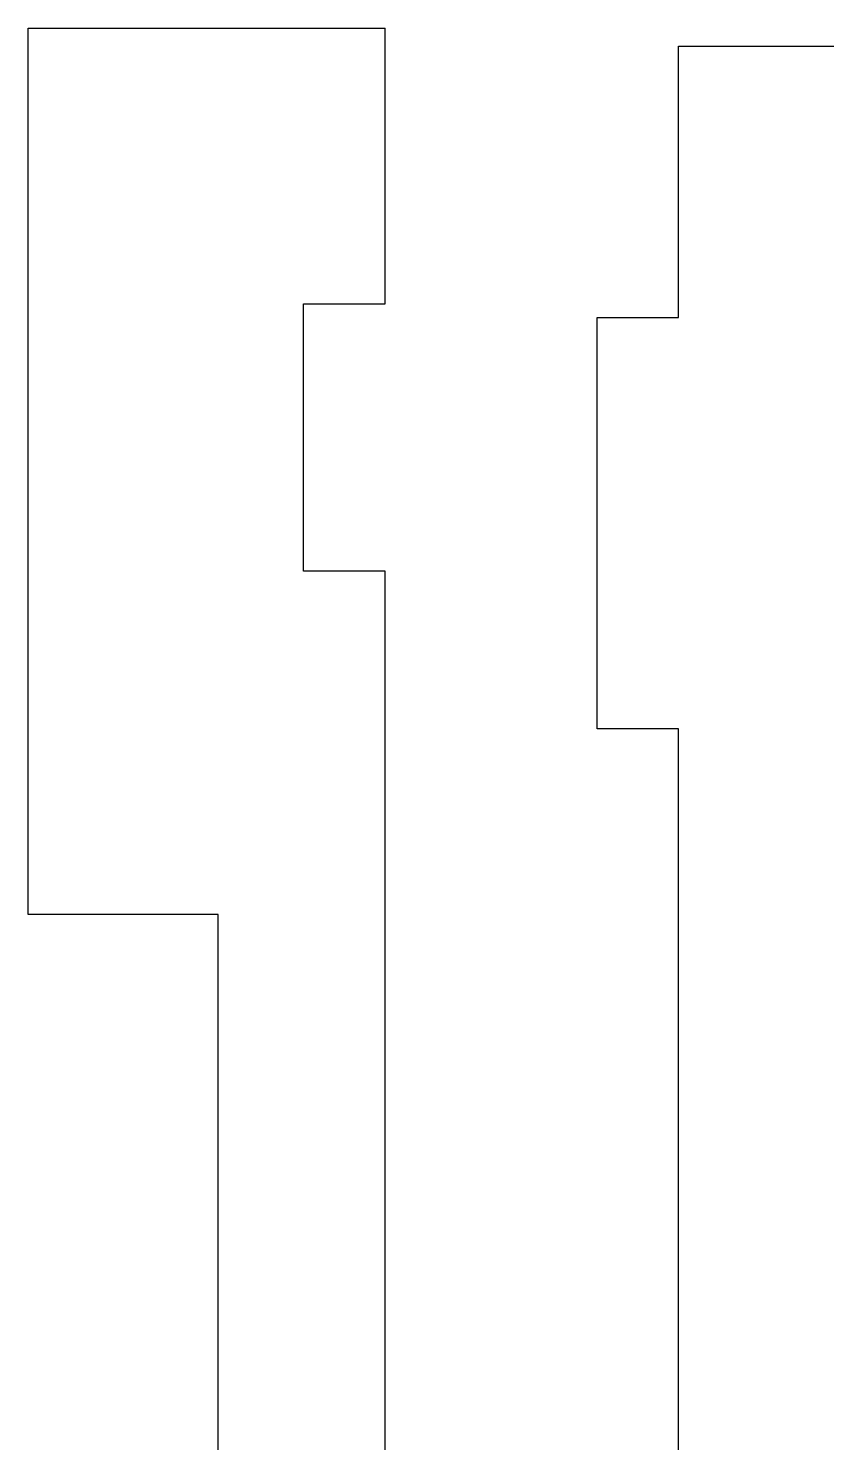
# Model space of a CAD drawing. Extents: x 13 to 543, y 34 to 294.
# Drawn here: x 113 to 142.4, y 237.8 to 289.9 of the extents above; entities that cross this region are included whole.
import ezdxf

# ---------------------------------------------------------------- set-up
doc = ezdxf.new("R2010")
doc.units = 0
doc.layers.add('Stand___Spine_003_contour', color=7, linetype='CONTINUOUS')

msp = doc.modelspace()

# ---------------------------------------------------------------- linework, layer by layer
at = {"layer": 'Stand___Spine_003_contour', "color": 7}
for points in [[(112.995033, 289.874154), (126.145036, 289.874154)], [(112.995033, 257.224148), (112.995033, 289.874154)], [(123.145031, 219.724144), (126.145036, 219.724144), (126.145036, 269.874168), (123.145031, 269.874168), (123.145031, 279.724156), (126.145036, 279.724156), (126.145036, 289.874154)], [(136.960806, 289.217168), (172.110807, 289.217168)], [(136.960806, 279.217161), (136.960806, 289.217168)], [(133.960801, 279.217161), (136.960806, 279.217161)], [(133.960801, 264.067144), (133.960801, 279.217161)], [(136.960806, 264.067144), (133.960801, 264.067144)], [(136.960806, 205.217146), (136.960806, 264.067144)], [(119.995035, 257.224148), (112.995033, 257.224148)], [(119.995035, 231.374145), (119.995035, 257.224148)]]:
    msp.add_lwpolyline(points, dxfattribs=at)

doc.saveas('drawing.dxf')
